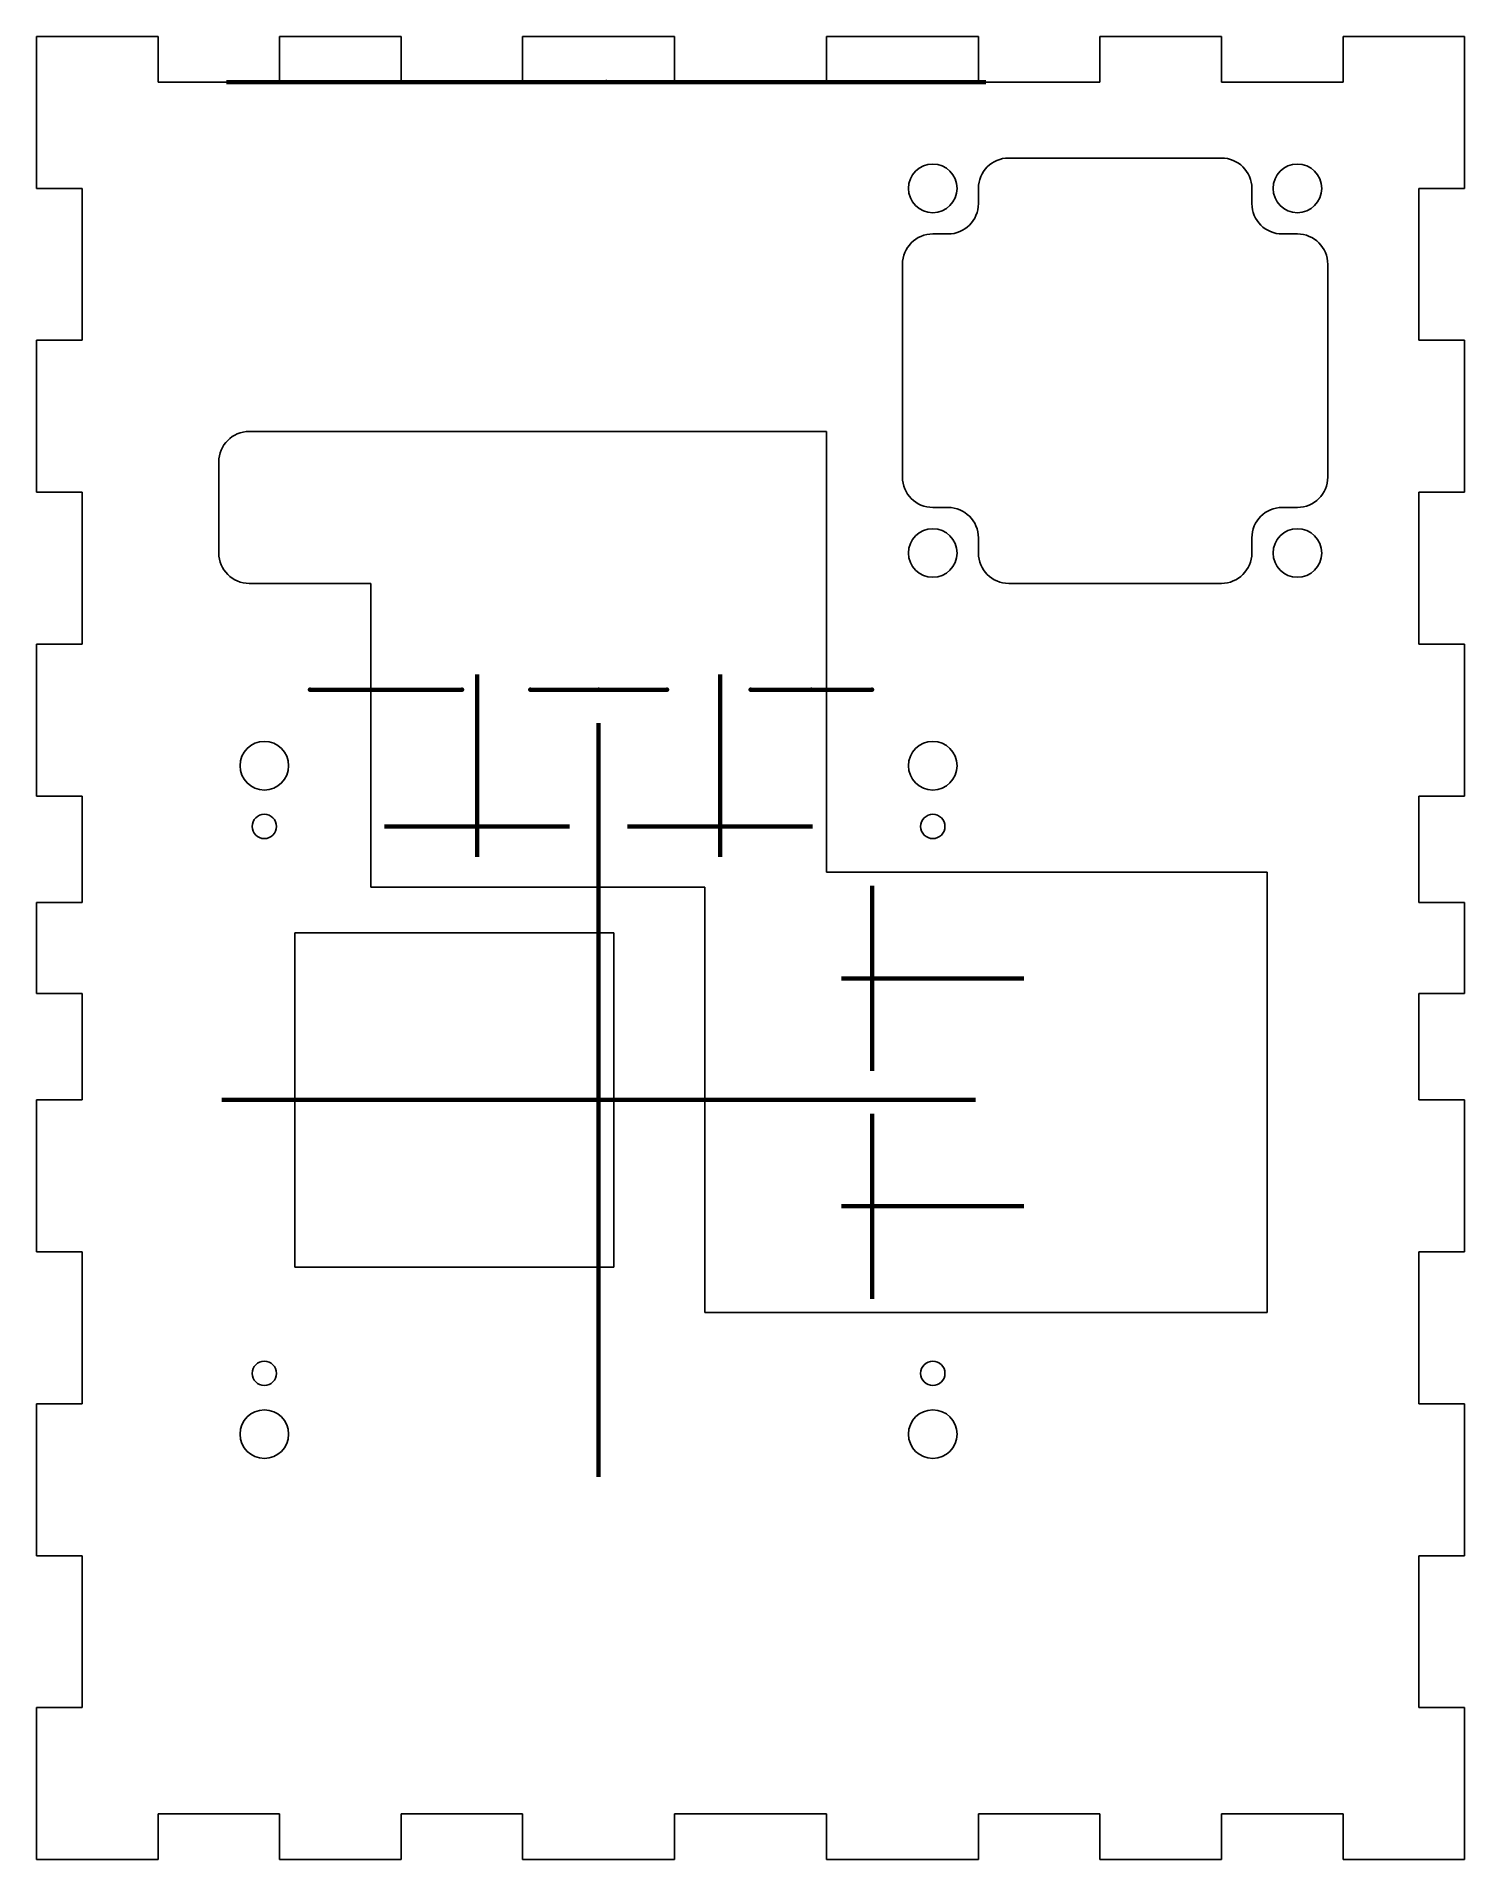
# Model space of a CAD drawing. Header units: millimetres. Extents: x -37 to 57, y -50 to 70.
import ezdxf

# ---------------------------------------------------------------- set-up
doc = ezdxf.new("R2010")
doc.units = ezdxf.units.MM
doc.layers.get('0').update_dxf_attribs({"color": 253, "lineweight": 70})

msp = doc.modelspace()

# ---------------------------------------------------------------- linework, layer by layer
at = {"color": 98, "lineweight": -3}
for p, q in [((-29, 70), (-37, 70)), ((-37, 70), (-37, 60)), ((-29, 67), (-29, 70)), ((-13, 70), (-21, 70)), ((-21, 70), (-21, 67)), ((-13, 67), (-13, 70)), ((5, 70), (-5, 70)), ((-5, 70), (-5, 67)), ((5, 67), (5, 70)), ((25, 70), (15, 70)), ((15, 67), (15, 70)), ((25, 67), (25, 70)), ((41, 70), (33, 70)), ((33, 70), (33, 67)), ((41, 67), (41, 70)), ((57, 70), (49, 70)), ((49, 70), (49, 67)), ((57, 60), (57, 70)), ((-21, 67), (-29, 67)), ((-5, 67), (-13, 67)), ((15, 67), (5, 67)), ((33, 67), (25, 67)), ((49, 67), (41, 67)), ((41, 62), (27, 62)), ((-37, 60), (-34, 60)), ((-34, 60), (-34, 50)), ((54, 50), (54, 60)), ((54, 60), (57, 60)), ((25, 59), (25, 60)), ((43, 60), (43, 59)), ((22, 57), (23, 57)), ((45, 57), (46, 57)), ((20, 55), (20, 41)), ((48, 41), (48, 55)), ((-34, 50), (-37, 50)), ((-37, 50), (-37, 40)), ((57, 50), (54, 50)), ((57, 40), (57, 50)), ((-23, 44), (15, 44)), ((15, 44), (15, 15)), ((-25, 36), (-25, 42)), ((-37, 40), (-34, 40)), ((-34, 40), (-34, 30)), ((54, 30), (54, 40)), ((54, 40), (57, 40)), ((23, 39), (22, 39)), ((46, 39), (45, 39)), ((25, 36), (25, 37)), ((43, 37), (43, 36)), ((-15, 34), (-23, 34)), ((-15, 14), (-15, 34)), ((27, 34), (41, 34)), ((-34, 30), (-37, 30)), ((-37, 30), (-37, 20)), ((57, 30), (54, 30)), ((57, 20), (57, 30)), ((-37, 20), (-34, 20)), ((-34, 20), (-34, 13)), ((54, 13), (54, 20)), ((54, 20), (57, 20)), ((15, 15), (44, 15)), ((44, 15), (44, -14)), ((7, 14), (-15, 14)), ((7, -14), (7, 14)), ((-34, 13), (-37, 13)), ((-37, 13), (-37, 7)), ((57, 13), (54, 13)), ((57, 7), (57, 13)), ((-20, -11), (-20, 11)), ((-20, 11), (1, 11)), ((1, 11), (1, -11)), ((-37, 7), (-34, 7)), ((-34, 7), (-34, 0)), ((54, 0), (54, 7)), ((54, 7), (57, 7)), ((-34, 0), (-37, 0)), ((-37, 0), (-37, -10)), ((57, 0), (54, 0)), ((57, -10), (57, 0)), ((-37, -10), (-34, -10)), ((-34, -10), (-34, -20)), ((54, -20), (54, -10)), ((54, -10), (57, -10)), ((1, -11), (-20, -11)), ((44, -14), (7, -14)), ((-34, -20), (-37, -20)), ((-37, -20), (-37, -30)), ((57, -20), (54, -20)), ((57, -30), (57, -20)), ((-37, -30), (-34, -30)), ((-34, -30), (-34, -40)), ((54, -40), (54, -30)), ((54, -30), (57, -30)), ((-34, -40), (-37, -40)), ((-37, -40), (-37, -50)), ((57, -40), (54, -40)), ((57, -50), (57, -40)), ((-29, -50), (-29, -47)), ((-29, -47), (-21, -47)), ((-21, -47), (-21, -50)), ((-13, -50), (-13, -47)), ((-13, -47), (-5, -47)), ((-5, -47), (-5, -50)), ((5, -47), (5, -50)), ((15, -47), (5, -47)), ((15, -50), (15, -47)), ((25, -50), (25, -47)), ((25, -47), (33, -47)), ((33, -47), (33, -50)), ((41, -50), (41, -47)), ((41, -47), (49, -47)), ((49, -47), (49, -50)), ((-37, -50), (-29, -50)), ((-21, -50), (-13, -50)), ((5, -50), (-5, -50)), ((25, -50), (15, -50)), ((33, -50), (41, -50)), ((49, -50), (57, -50))]:
    msp.add_line(p, q, dxfattribs=at)
for p, q in [((25.5, 67), (-24.5, 67)), ((25.5, 67), (-24.5, 67)), ((25.5, 67), (-24.5, 67)), ((25.5, 67), (-24.5, 67)), ((-8, 16), (-8, 28)), ((8, 16), (8, 28)), ((-19, 27), (-9, 27)), ((-9, 27), (-19, 27)), ((4.5, 27), (-4.5, 27)), ((-4.5, 27), (4.5, 27)), ((18, 27), (10, 27)), ((10, 27), (18, 27)), ((0, 24.8), (0, -24.8)), ((-14.09, 18), (-1.91, 18)), ((-10.54, 18), (-5.46, 18)), ((1.91, 18), (14.09, 18)), ((5.46, 18), (10.54, 18)), ((18, 14.09), (18, 1.91)), ((18, 10.54), (18, 5.46)), ((16, 8), (28, 8)), ((24.8, 0), (-24.8, 0)), ((18, -0.91), (18, -13.09)), ((18, -4.46), (18, -9.54)), ((16, -7), (28, -7))]:
    msp.add_line(p, q)
for centre in [(22, 60), (46, 60), (22, 36), (46, 36)]:
    msp.add_circle(centre, 1.6, dxfattribs=at)
at = {"color": 98, "lineweight": -3, "extrusion": (-6.12303e-17, -1.57344e-33, -1)}
for centre, radius in [((22, 22), 1.6), ((-22, 22), 1.6), ((22, 18), 0.8), ((-22, 18), 0.8), ((22, -18), 0.8), ((-22, -18), 0.8), ((22, -22), 1.6), ((-22, -22), 1.6)]:
    msp.add_circle(centre, radius, dxfattribs=at)
at = {"color": 98, "lineweight": -3}
for centre, start, end in [((27, 60), 90, 180), ((41, 60), 0, 90), ((23, 59), 270, 0), ((45, 59), 180, 270), ((22, 55), 90, 180), ((46, 55), 0, 90), ((-23, 42), 90, 180), ((22, 41), 180, 270), ((46, 41), 270, 0), ((23, 37), 0, 90), ((45, 37), 90, 180), ((-23, 36), 180, 270), ((27, 36), 180, 270), ((41, 36), 270, 0)]:
    msp.add_arc(centre, 2, start, end, dxfattribs=at)
for p in [(0.5, 67), (-19, 27), (-9, 27), (-4.5, 27), (0, 27), (4.5, 27), (10, 27), (14, 27), (18, 27)]:
    msp.add_point(p)

doc.saveas('drawing.dxf')
